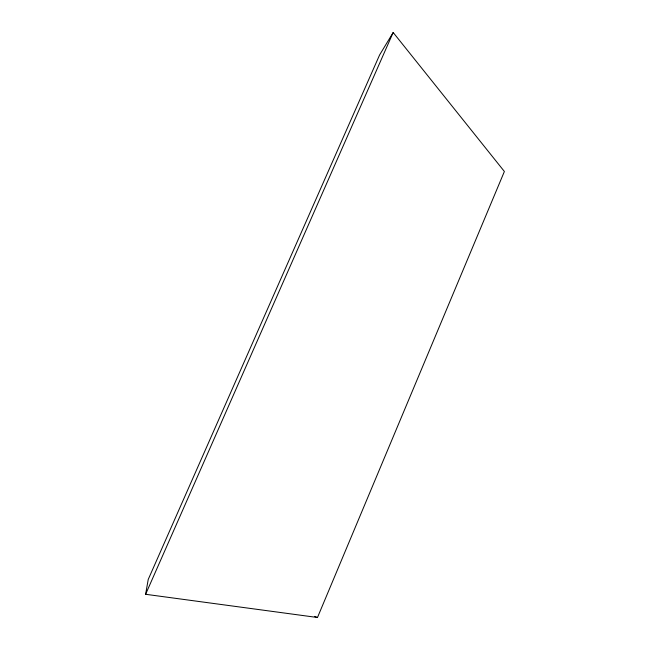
<?xml version="1.0" encoding="UTF-8"?>
<svg xmlns="http://www.w3.org/2000/svg" width="650" height="650" viewBox="0 0 650 650"><rect width="100%" height="100%" fill="white"/><g stroke="black" fill="none" stroke-linecap="round" stroke-linejoin="round"><path stroke-width="0.97" d="M145.616 594.287L148.224 579.459L379.6 54.958L393.177 32.5L504.384 171.486L317.484 617.5L145.616 594.287L393.177 32.5M314.697 616.387L317.484 617.5"/></g></svg>
